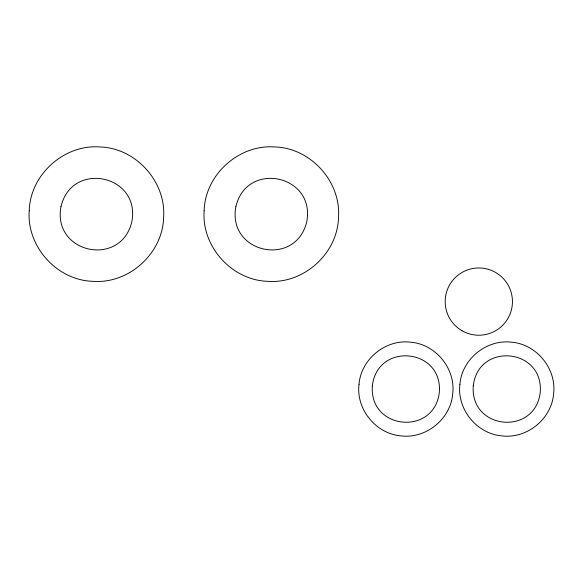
<?xml version="1.0" encoding="UTF-8"?>
<svg xmlns="http://www.w3.org/2000/svg" width="583" height="583" viewBox="0 0 583 583"><rect width="100%" height="100%" fill="white"/><g stroke="black" fill="none" stroke-linecap="round" stroke-linejoin="round"><path stroke-width="0.87" d="M29.23 210.842C26.563 246.696 57.17 280.467 93.12 281.327C128.974 283.994 162.744 253.386 163.604 217.444C166.272 181.583 135.664 147.812 99.722 146.952C63.86 144.285 30.09 174.893 29.23 210.842M204.13 210.842C201.463 246.696 232.07 280.467 268.02 281.327C303.874 283.994 337.644 253.386 338.504 217.444C341.172 181.583 310.564 147.812 274.622 146.952C238.76 144.285 204.99 174.893 204.13 210.842M358.997 384.423C355.951 409.412 376.137 434.014 401.242 435.902C426.231 438.948 450.834 418.754 452.721 393.656C455.768 368.667 435.574 344.065 410.476 342.177C385.487 339.131 360.884 359.325 358.997 384.423M372.384 385.742C368.784 429.86 434.255 436.31 439.327 392.337C442.927 348.219 377.463 341.769 372.384 385.742M459.9 384.423C456.853 409.412 477.047 434.014 502.145 435.902C527.134 438.948 551.737 418.754 553.624 393.656C556.67 368.667 536.477 344.065 511.378 342.177C486.39 339.131 461.787 359.325 459.9 384.423M473.287 385.742C469.694 429.86 535.158 436.31 540.237 392.337C543.83 348.219 478.366 341.769 473.287 385.742M60.982 206.637C52.142 253.416 120.994 267.983 131.86 221.642C140.7 174.864 71.847 160.296 60.982 206.637M235.882 206.637C227.042 253.416 295.894 267.983 306.76 221.642C315.6 174.864 246.747 160.296 235.882 206.637M461.998 330.721A33.632 33.632 0 0 0 512.45 301.593A33.632 33.632 0 0 0 461.998 272.465A33.632 33.632 0 0 0 461.998 330.721"/></g></svg>
